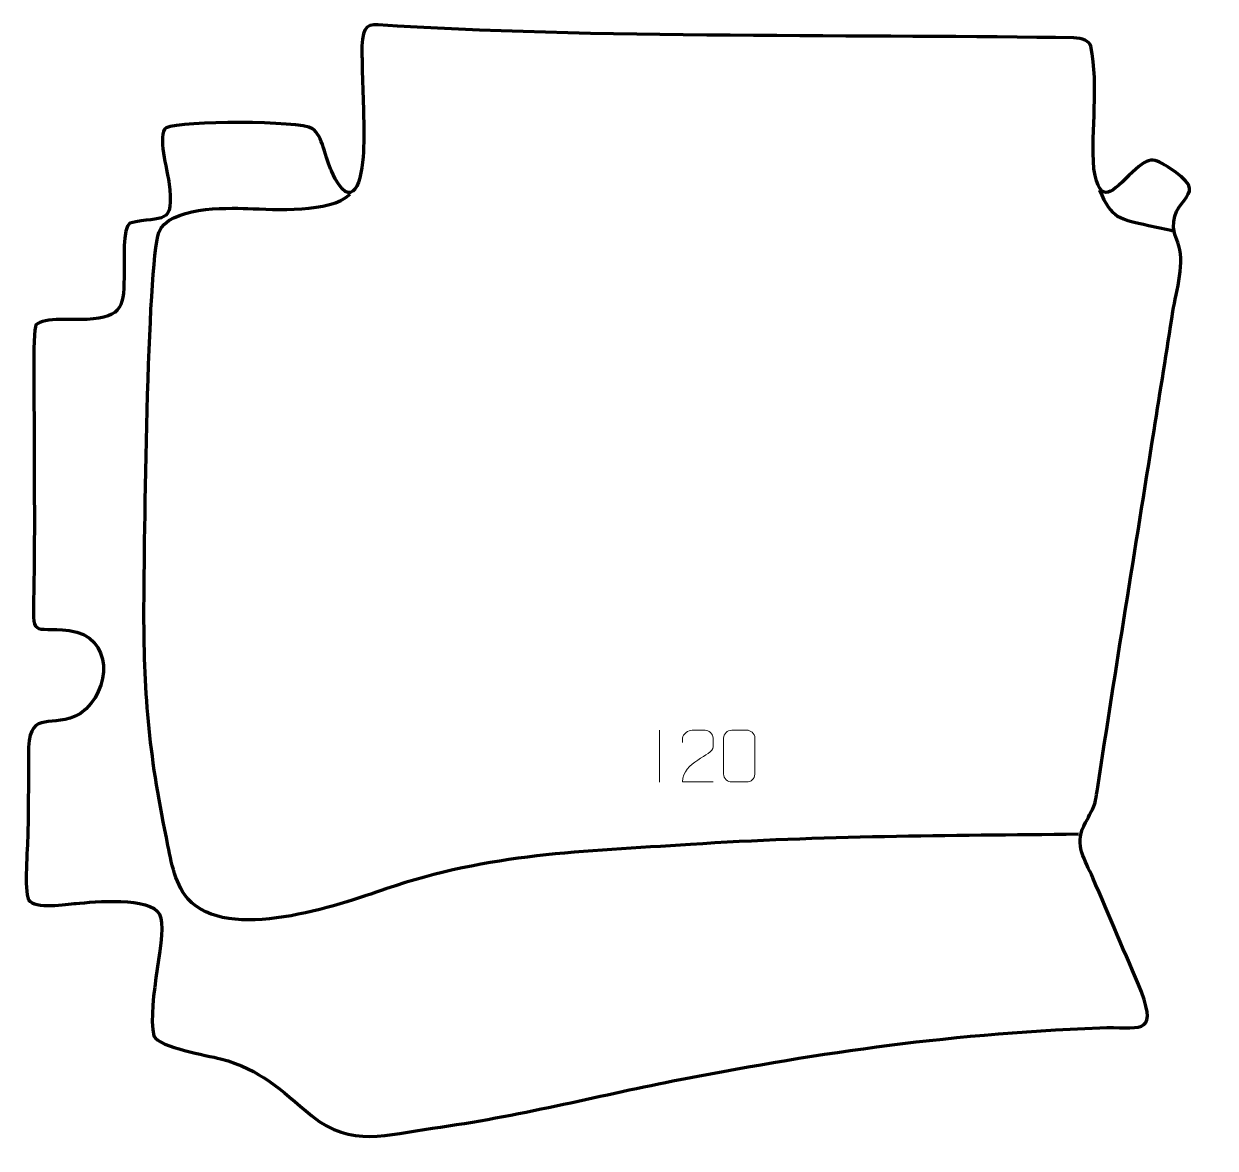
# Model space of a CAD drawing. Header units: millimetres. Extents: x -549 to 27, y 70 to 613.
import ezdxf

# ---------------------------------------------------------------- set-up
doc = ezdxf.new("R2010")
doc.units = ezdxf.units.MM
doc.header["$MEASUREMENT"] = 0
doc.layers.add('layer 2', color=7, linetype='Continuous')
doc.layers.add('layer 3', color=7, linetype='Continuous')

msp = doc.modelspace()

# ---------------------------------------------------------------- linework, layer by layer
at = {"layer": 'layer 2', "color": 142, "lineweight": 158}
for points, knots in [([(-39.4735, 221.9076), (-102.358, 221.1538), (-163.8123, 221.1413), (-226.6833, 216.9821), (-226.6833, 216.9821), (-279.0042, 213.5209), (-323.4026, 212.7929), (-373.792, 195.5039), (-373.792, 195.5039), (-396.846, 187.5226), (-450.1869, 169.0946), (-469.384, 190.8139), (-469.384, 190.8139), (-476.1675, 199.0186), (-477.6602, 210.1995), (-479.7152, 220.289), (-479.7152, 220.289), (-488.1949, 261.2194), (-490.7148, 291.333), (-490.5258, 332.467), (-490.5258, 332.467), (-490.3821, 359.619), (-488.8761, 496.5384), (-483.393, 512.3792), (-483.393, 512.3792), (-478.4413, 524.7966), (-451.3033, 524.2899), (-440.4368, 523.9343), (-440.4368, 523.9343), (-427.0065, 523.4946), (-400.8967, 521.7226), (-391.0475, 530.7933)], [0, 0, 0, 0, 0.11111111, 0.11111111, 0.11111111, 0.11111111, 0.22222222, 0.22222222, 0.22222222, 0.22222222, 0.33333333, 0.33333333, 0.33333333, 0.33333333, 0.44444444, 0.44444444, 0.44444444, 0.44444444, 0.55555556, 0.55555556, 0.55555556, 0.55555556, 0.66666667, 0.66666667, 0.66666667, 0.66666667, 0.77777778, 0.77777778, 0.77777778, 0.77777778, 1, 1, 1, 1]), ([(-29.2488, 532.7566), (-23.5094, 519.0009), (-19.6193, 518.983), (-5.5996, 515.8108), (-5.5996, 515.8108), (-1.4883, 514.8806), (2.6353, 514.0109), (6.7476, 513.0862)], [0, 0, 0, 0, 0.33333333, 0.33333333, 0.33333333, 0.33333333, 1, 1, 1, 1])]:
    msp.add_open_spline(points, degree=3, knots=knots, dxfattribs=at)
at = {"layer": 'layer 3', "color": 242, "lineweight": 158}
msp.add_open_spline([(-385.3159, 598.5235), (-385.5719, 610.1356), (-383.8532, 613.0858), (-377.4354, 612.6375), (-377.4354, 612.6375), (-279.7565, 605.8146), (-134.1547, 607.9946), (-41.6672, 606.2883), (-41.6672, 606.2883), (-37.6199, 606.2136), (-33.9848, 604.7671), (-33.476, 602.2986), (-33.476, 602.2986), (-29.3564, 582.3129), (-33.6039, 562.6495), (-31.9973, 543.1035), (-31.9973, 543.1035), (-28.8959, 524.6046), (-23.0344, 532.1289), (-13.3763, 541.5538), (-13.3763, 541.5538), (-4.4572, 549.7294), (-2.8162, 548.5099), (7.0207, 541.7538), (7.0207, 541.7538), (26.5506, 528.3405), (-0.8973, 529.4891), (8.4615, 507.5989), (8.4615, 507.5989), (12.2847, 498.6566), (7.785, 484.113), (6.175, 474.2147), (6.175, 474.2147), (3.1334, 455.0635), (0.0989, 435.911), (-2.9392, 416.7592), (-2.9392, 416.7592), (-12.059, 359.3857), (-21.4183, 302.166), (-30.0726, 244.7091), (-30.0726, 244.7091), (-31.7484, 233.583), (-32.2212, 235.2945), (-36.8772, 225.8822), (-36.8772, 225.8822), (-41.4876, 216.5621), (-36.2831, 209.6162), (-32.4571, 200.8102), (-32.4571, 200.8102), (-24.6063, 182.6002), (-16.7776, 164.2053), (-9.0661, 145.9346), (-9.0661, 145.9346), (-0.9773, 124.0766), (-10.5004, 129.2634), (-29.0819, 128.5311), (-29.0819, 128.5311), (-106.4651, 125.4814), (-170.676, 115.4421), (-235.1919, 102.8346), (-235.1919, 102.8346), (-272.7092, 95.5031), (-309.5015, 85.7357), (-351.2279, 80.042), (-351.2279, 80.042), (-373.3568, 77.0225), (-390.2283, 70.396), (-409.5466, 86.003), (-409.5466, 86.003), (-425.2582, 99.0528), (-433.6071, 108.0781), (-453.5358, 113.5411), (-453.5358, 113.5411), (-460.1455, 115.2678), (-482.7192, 118.9521), (-485.7838, 124.4568), (-485.7838, 124.4568), (-489.3492, 140.7323), (-478.7142, 175.2826), (-482.9675, 183.2923), (-482.9675, 183.2923), (-487.5442, 191.9113), (-514.7296, 189.3183), (-523.2299, 188.5326), (-523.2299, 188.5326), (-528.0494, 188.0826), (-543.1376, 185.5326), (-546.2208, 190.3084), (-546.2208, 190.3084), (-548.518, 195.0508), (-546.7031, 215.024), (-546.5718, 221.7538), (-546.5718, 221.7538), (-546.3018, 235.964), (-546.3086, 249.7586), (-546.288, 263.945), (-546.288, 263.945), (-544.982, 282.7102), (-534.9923, 272.1287), (-521.1971, 280.2237), (-521.1971, 280.2237), (-505.8318, 291.1806), (-505.2491, 317.7582), (-526.6473, 320.2738), (-526.6473, 320.2738), (-544.6265, 322.3877), (-544.3204, 315.5539), (-543.7581, 339.369), (-543.7581, 339.369), (-543.1471, 365.2501), (-543.6069, 391.543), (-543.4946, 417.4791), (-543.4946, 417.4791), (-543.5158, 424.0521), (-544.4438, 465.2861), (-542.653, 467.7708), (-542.653, 467.7708), (-538.9246, 471.5498), (-523.5898, 470.1224), (-518.1733, 470.351), (-518.1733, 470.351), (-500.2388, 471.5132), (-500.3343, 476.8254), (-500.0476, 493.5788), (-500.0476, 493.5788), (-500.0331, 497.9926), (-501.0074, 514.6494), (-497.349, 516.9185), (-497.349, 516.9185), (-481.3254, 520.7837), (-475.6955, 514.631), (-478.5455, 536.9794), (-478.5455, 536.9794), (-479.1988, 542.1031), (-484.2556, 559.7579), (-479.8191, 562.9617), (-479.8191, 562.9617), (-472.1207, 566.3328), (-415.6187, 566.4795), (-409.1293, 562.4786), (-409.1293, 562.4786), (-404.6612, 559.724), (-402.5115, 547.4357), (-400.0258, 542.0707), (-400.0258, 542.0707), (-389.6771, 519.7343), (-385.2267, 537.9669), (-384.6083, 551.3169), (-384.6083, 551.3169), (-384.0259, 563.8864), (-384.8841, 576.8131), (-385.1447, 589.4167), (-385.1447, 589.4167), (-385.194, 592.4527), (-385.249, 595.4882), (-385.3159, 598.5235)], degree=3, knots=[0, 0, 0, 0, 0.025, 0.025, 0.025, 0.025, 0.05, 0.05, 0.05, 0.05, 0.075, 0.075, 0.075, 0.075, 0.1, 0.1, 0.1, 0.1, 0.125, 0.125, 0.125, 0.125, 0.15, 0.15, 0.15, 0.15, 0.175, 0.175, 0.175, 0.175, 0.2, 0.2, 0.2, 0.2, 0.225, 0.225, 0.225, 0.225, 0.25, 0.25, 0.25, 0.25, 0.275, 0.275, 0.275, 0.275, 0.3, 0.3, 0.3, 0.3, 0.325, 0.325, 0.325, 0.325, 0.35, 0.35, 0.35, 0.35, 0.375, 0.375, 0.375, 0.375, 0.4, 0.4, 0.4, 0.4, 0.425, 0.425, 0.425, 0.425, 0.45, 0.45, 0.45, 0.45, 0.475, 0.475, 0.475, 0.475, 0.5, 0.5, 0.5, 0.5, 0.525, 0.525, 0.525, 0.525, 0.55, 0.55, 0.55, 0.55, 0.575, 0.575, 0.575, 0.575, 0.6, 0.6, 0.6, 0.6, 0.625, 0.625, 0.625, 0.625, 0.65, 0.65, 0.65, 0.65, 0.675, 0.675, 0.675, 0.675, 0.7, 0.7, 0.7, 0.7, 0.725, 0.725, 0.725, 0.725, 0.75, 0.75, 0.75, 0.75, 0.775, 0.775, 0.775, 0.775, 0.8, 0.8, 0.8, 0.8, 0.825, 0.825, 0.825, 0.825, 0.85, 0.85, 0.85, 0.85, 0.875, 0.875, 0.875, 0.875, 0.9, 0.9, 0.9, 0.9, 0.925, 0.925, 0.925, 0.925, 0.95, 0.95, 0.95, 0.95, 1, 1, 1, 1], dxfattribs=at)
at = {"layer": 'layer 3', "color": 250, "lineweight": 9}
msp.add_open_spline([(-241.7251, 272.1001), (-241.7251, 272.1001), (-241.7251, 247.126), (-241.7251, 247.126)], degree=3, dxfattribs=at)
for points, knots in [([(-215.8021, 247.1478), (-220.7165, 247.1481), (-225.6309, 247.1481), (-230.545, 247.1478), (-230.545, 247.1478), (-230.545, 257.0801), (-215.894, 259.7213), (-215.8021, 264.0316), (-215.8021, 264.0316), (-215.8024, 265.4557), (-215.8024, 266.8794), (-215.8021, 268.3027), (-215.8021, 268.3027), (-215.819, 270.3798), (-217.9418, 272.1046), (-219.6128, 272.1219), (-219.6128, 272.1219), (-221.686, 272.1215), (-223.7589, 272.1215), (-225.8313, 272.1219), (-225.8313, 272.1219), (-227.6534, 272.1384), (-230.4781, 270.3463), (-230.545, 268.2527), (-230.545, 268.2527), (-230.545, 268.2527), (-230.545, 266.1979), (-230.545, 266.1979)], [0, 0, 0, 0, 0.125, 0.125, 0.125, 0.125, 0.25, 0.25, 0.25, 0.25, 0.375, 0.375, 0.375, 0.375, 0.5, 0.5, 0.5, 0.5, 0.625, 0.625, 0.625, 0.625, 0.75, 0.75, 0.75, 0.75, 1, 1, 1, 1]), ([(-206.7542, 272.1342), (-204.3881, 272.1342), (-202.0216, 272.1342), (-199.6551, 272.1342), (-199.6551, 272.1342), (-197.6746, 272.1698), (-195.6486, 270.6755), (-195.6215, 268.2334), (-195.6215, 268.2334), (-195.6219, 262.476), (-195.6219, 256.7182), (-195.6215, 250.96), (-195.6215, 250.96), (-195.7636, 248.6324), (-197.47, 247.1501), (-199.6551, 247.1393), (-199.6551, 247.1393), (-202.0275, 247.1397), (-204.3999, 247.1397), (-206.7719, 247.1393), (-206.7719, 247.1393), (-208.7304, 247.0337), (-210.7368, 248.9216), (-210.7254, 250.9426), (-210.7254, 250.9426), (-210.725, 256.7232), (-210.725, 262.5035), (-210.7254, 268.2833), (-210.7254, 268.2833), (-210.7211, 270.4253), (-208.944, 272.1478), (-206.7542, 272.1342)], [0, 0, 0, 0, 0.11111111, 0.11111111, 0.11111111, 0.11111111, 0.22222222, 0.22222222, 0.22222222, 0.22222222, 0.33333333, 0.33333333, 0.33333333, 0.33333333, 0.44444444, 0.44444444, 0.44444444, 0.44444444, 0.55555556, 0.55555556, 0.55555556, 0.55555556, 0.66666667, 0.66666667, 0.66666667, 0.66666667, 0.77777778, 0.77777778, 0.77777778, 0.77777778, 1, 1, 1, 1])]:
    msp.add_open_spline(points, degree=3, knots=knots, dxfattribs=at)

doc.saveas('drawing.dxf')
